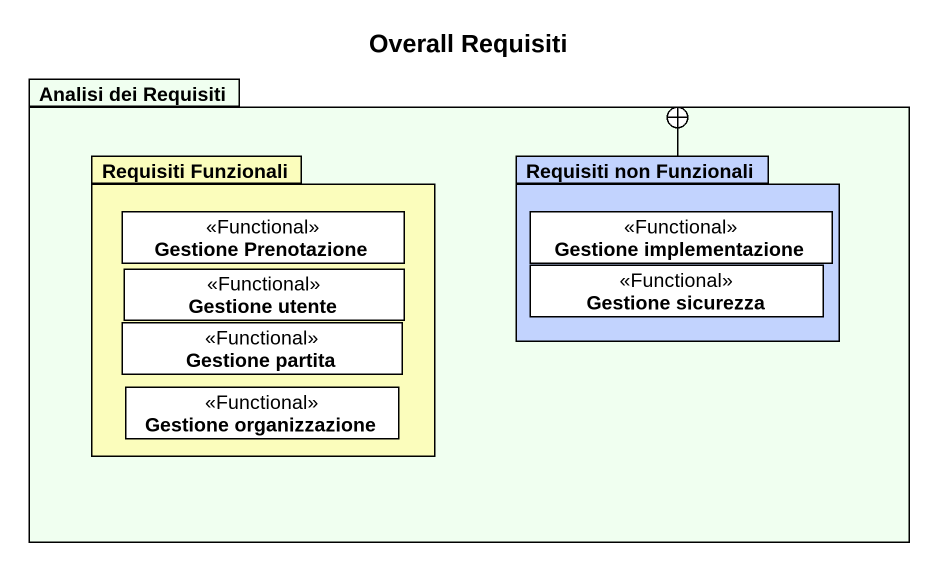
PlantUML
@startuml
title Overall Requisiti
hide circle
hide empty members
package "Analisi dei Requisiti" as Analisi_dei_Requisiti #F0FFF0 {
  package "Requisiti Funzionali" as Requisiti_Funzionali #FBFDBC {
    class "Gestione Prenotazione" as Gestione_Prenotazione <<Functional>>
    class "Gestione utente" as Gestione_utente <<Functional>>
    class "Gestione partita" as Gestione_partita <<Functional>>
    class "Gestione organizzazione" as Gestione_organizzazione <<Functional>>
  }
  package "Requisiti non Funzionali" as Requisiti_non_Funzionali #C2D3FE {
    class "Gestione implementazione" as Gestione_implementazione <<Functional>>
    class "Gestione sicurezza" as Gestione_sicurezza <<Functional>>
  }
}
Requisiti_non_Funzionali -left-+ Analisi_dei_Requisiti
@enduml
